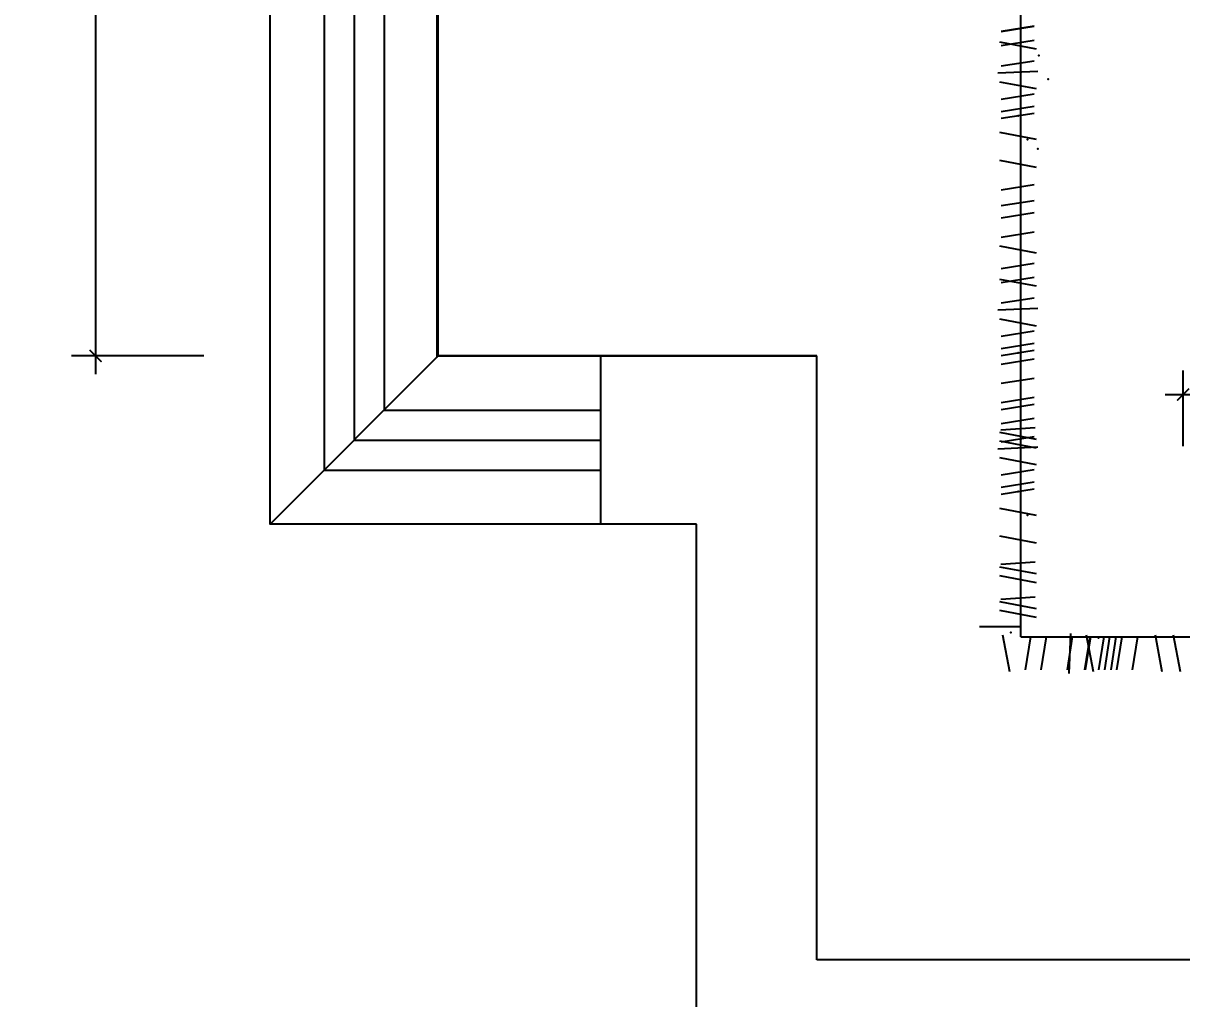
# Model space of a CAD drawing. Extents: x 13886 to 74789, y -750269 to -704302.
# Drawn here: x 50503 to 52432, y -739276 to -737652 of the extents above; entities that cross this region are included whole.
import ezdxf

# ---------------------------------------------------------------- set-up
doc = ezdxf.new("R2010")
doc.units = 0
doc.header["$LTSCALE"] = 10
doc.layers.get('0').update_dxf_attribs({"linetype": 'CONTINUOUS'})
doc.layers.get('DEFPOINTS').update_dxf_attribs({"linetype": 'CONTINUOUS'})
for name, color, linetype in [('___', 3, 'CONTINUOUS'), ('___0', 250, 'CONTINUOUS'), ('___1', 7, 'CONTINUOUS'), ('____', 45, 'CONTINUOUS')]:
    doc.layers.add(name, color=color, linetype=linetype)
doc.styles.get("Standard").update_dxf_attribs({"font": 'NSimSun.ttf'})
doc.dimstyles.get("Standard").update_dxf_attribs({"dimtxt": 0.18, "dimasz": 0.18, "dimexe": 0.18, "dimexo": 0.0625, "dimgap": 0.09, "dimtad": 0, "dimtih": 1, "dimtoh": 1, "dimdec": 4, "dimzin": 0, "dimtxsty": 'STANDARD', "dimcen": 0.09, "dimazin": 3, "dimtfac": 1, "dimtdec": 4, "dimtofl": 0, "dimtmove": 0, "dimatfit": 3, "dimtolj": 1, "dimtzin": 0})

# ---------------------------------------------------------------- blocks, each defined once
blk = doc.blocks.new('_ARCHTICK')
at = {"color": 0, "linetype": 'BYBLOCK', "const_width": 0.15}
blk.add_lwpolyline([(-0.5, -0.5), (0.5, 0.5)], dxfattribs=at)
blk = doc.blocks.new('*D1905')
at = {"layer": '___1', "color": 250, "ltscale": 60}
for p, q in [((52434.4, -738355.7), (52434.4, -738230)), ((53934.4, -738355.7), (53934.4, -738230)), ((52404.4, -738270), (53964.4, -738270))]:
    blk.add_line(p, q, dxfattribs=at)
at = {"layer": 'DEFPOINTS', "color": 0, "ltscale": 60}
for p in [(53934.4, -738270), (52434.4, -738395.7), (53934.4, -738395.7)]:
    blk.add_point(p, dxfattribs=at)
at = {"layer": '___1', "color": 250, "ltscale": 60, "xscale": 20, "yscale": 20, "zscale": 20, "rotation": 180}
blk.add_blockref('_ARCHTICK', (52434.4, -738270), dxfattribs=at)
at = {"layer": '___1', "color": 250, "ltscale": 60, "xscale": 20, "yscale": 20, "zscale": 20}
blk.add_blockref('_ARCHTICK', (53934.4, -738270), dxfattribs=at)
at = {"layer": '___1', "color": 8, "ltscale": 60, "insert": (53184.4, -738215), "char_height": 100, "attachment_point": 5}
blk.add_mtext('\\A1;1500', dxfattribs=at)
blk = doc.blocks.new('*D1979')
at = {"layer": '___1', "color": 250, "ltscale": 60}
for p, q in [((50623.8, -736755.7), (50623.8, -738235.7)), ((50803.8, -736785.7), (50583.8, -736785.7)), ((50803.8, -738205.7), (50583.8, -738205.7))]:
    blk.add_line(p, q, dxfattribs=at)
at = {"layer": 'DEFPOINTS', "color": 0, "ltscale": 60}
for p in [(51194.4, -736785.7), (50623.8, -738205.7), (51192.1, -738205.7)]:
    blk.add_point(p, dxfattribs=at)
at = {"layer": '___1', "color": 250, "ltscale": 60, "xscale": 20, "yscale": 20, "zscale": 20}
for p, rotation in [((50623.8, -736785.7), 90), ((50623.8, -738205.7), 270)]:
    blk.add_blockref('_ARCHTICK', p, dxfattribs=dict(at, rotation=rotation))
at = {"layer": '___1', "color": 252, "ltscale": 60, "insert": (50568.8, -737495.7), "char_height": 100, "attachment_point": 5, "rotation": 90}
blk.add_mtext('\\A1;1420', dxfattribs=at)

msp = doc.modelspace()

# ---------------------------------------------------------------- linework, layer by layer
at = {"ltscale": 60}
for p, q in [((51464.4, -738205.7), (51194.4, -738205.7)), ((51824.4, -738205.7), (51464.4, -738205.7)), ((51464.4, -738205.7), (51464.4, -738485.7)), ((51824.4, -739210.7), (51824.4, -738205.7)), ((51624.4, -738485.7), (51464.4, -738485.7)), ((51624.4, -739670.7), (51624.4, -738485.7)), ((55174.4, -739210.7), (51824.4, -739210.7))]:
    msp.add_line(p, q, dxfattribs=at)
at = {"layer": '___', "ltscale": 60}
for p, q in [((51004.4, -736785.7), (51004.4, -738395.7)), ((51054.4, -736785.7), (51054.4, -738345.7)), ((51104.4, -736785.7), (51104.4, -738295.7)), ((51194.4, -738205.7), (51194.4, -736785.7)), ((51194.4, -738205.7), (50914.4, -738485.7)), ((51104.4, -738295.7), (51464.4, -738295.7)), ((51054.4, -738345.7), (51464.4, -738345.7)), ((51004.4, -738395.7), (51464.4, -738395.7))]:
    msp.add_line(p, q, dxfattribs=at)
msp.add_lwpolyline([(51192.1, -738205.7), (51464.4, -738205.7), (51464.4, -738485.7), (50914.4, -738485.7), (50914.4, -736785.7), (51192.1, -736785.7), (51192.1, -738208)], dxfattribs=at)
at = {"layer": '___0'}
for p, q in [((52131.6, -737664.8), (52186.8, -737656.1)), ((52131.6, -737665.6), (52186.8, -737656.8)), ((52128.7, -737683), (52189.7, -737694.6)), ((52131.6, -737688.8), (52186.8, -737680.1)), ((52131.6, -737722.9), (52186.8, -737714.2)), ((52125.8, -737734.6), (52192.6, -737731.6)), ((52128.7, -737749.1), (52189.7, -737760.7)), ((52131.6, -737778.1), (52186.8, -737769.4)), ((52131.6, -737798.5), (52186.8, -737789.8)), ((52131.6, -737810.1), (52186.8, -737801.4)), ((52128.7, -737833.3), (52189.7, -737845)), ((52128.7, -737879.8), (52189.7, -737891.5)), ((52131.6, -737929.2), (52186.8, -737920.5)), ((52131.6, -737955.4), (52186.8, -737946.7)), ((52131.6, -737975.7), (52186.8, -737967)), ((52131.6, -738007.7), (52186.8, -737999)), ((52128.7, -738022.3), (52189.7, -738034)), ((52131.6, -738060.1), (52186.8, -738051.4)), ((52128.7, -738077.6), (52189.7, -738089.2)), ((52131.6, -738083.4), (52186.8, -738074.6)), ((52131.6, -738117.5), (52186.8, -738108.8)), ((52125.8, -738129.1), (52192.6, -738126.2)), ((52128.7, -738143.6), (52189.7, -738155.3)), ((52131.6, -738172.7), (52186.8, -738164)), ((52131.6, -738193), (52186.8, -738184.3)), ((52131.6, -738204.7), (52186.8, -738195.9)), ((52131.6, -738219.2), (52186.8, -738210.4)), ((52131.6, -738251.1), (52186.8, -738242.4)), ((52131.6, -738283.1), (52186.8, -738274.4)), ((52131.6, -738294.7), (52186.8, -738286)), ((52131.6, -738317.9), (52186.8, -738309.2)), ((52128.7, -738332.5), (52189.7, -738344.1)), ((52131.1, -738328.4), (52188.4, -738324.7)), ((52128.7, -738347), (52189.7, -738358.6)), ((52131.6, -738348.4), (52186.8, -738339.6)), ((52125.8, -738360), (52192.6, -738357.1)), ((52128.7, -738374.5), (52189.7, -738386.1)), ((52131.6, -738403.6), (52186.8, -738394.8)), ((52131.6, -738423.9), (52186.8, -738415.2)), ((52131.6, -738435.5), (52186.8, -738426.8)), ((52128.7, -738458.8), (52189.7, -738470.4)), ((52128.7, -738505.2), (52189.7, -738516.9)), ((52128.7, -738556.4), (52189.7, -738568)), ((52131.1, -738552.3), (52188.4, -738548.5)), ((52128.7, -738570.9), (52189.7, -738582.5)), ((52128.7, -738614.4), (52189.7, -738626.1)), ((52131.1, -738610.4), (52188.4, -738606.6)), ((52128.7, -738629), (52189.7, -738640.6)), ((52164.4, -738656.7), (52095.4, -738656.7)), ((52146, -738731.2), (52134.3, -738670.3)), ((52172.1, -738728.3), (52180.8, -738673.2)), ((52198.3, -738728.3), (52207, -738673.2)), ((52241.8, -738728.3), (52250.6, -738673.2)), ((52244.7, -738734.2), (52247.6, -738667.4)), ((52270.9, -738728.3), (52279.6, -738673.2)), ((52270.9, -738728.3), (52279.6, -738673.2)), ((52272, -738728.3), (52280.8, -738673.2)), ((52285.4, -738731.2), (52273.8, -738670.3)), ((52294.1, -738728.3), (52302.9, -738673.2)), ((52304, -738728.3), (52312.7, -738673.2)), ((52314.5, -738728.3), (52323.2, -738673.2)), ((52324.3, -738728.3), (52333.1, -738673.2)), ((52350.5, -738728.3), (52359.2, -738673.2)), ((52399.9, -738731.2), (52388.3, -738670.3)), ((52430.4, -738731.2), (52418.8, -738670.3))]:
    msp.add_line(p, q, dxfattribs=at)
for p in [(52194.3, -737705.3), (52210.1, -737744.8), (52159.7, -737805.9), (52175.5, -737845.3), (52192.6, -737860.7), (52159.7, -738200.4), (52159.7, -738431.3), (52175.5, -738470.8), (52147.6, -738665.8), (52293.6, -738675)]:
    msp.add_point(p, dxfattribs=at)
at = {"layer": '___1', "ltscale": 60}
msp.add_line((51464.4, -738205.7), (51824.4, -738205.7), dxfattribs=at)
at = {"layer": '____', "ltscale": 60}
msp.add_line((52164.4, -738673.2), (53924.8, -738673.2), dxfattribs=at)
msp.add_lwpolyline([(52164.4, -738673.2), (52164.4, -737515.7), (52434.4, -737515.7)], dxfattribs=at)

# ---------------------------------------------------------------- dimensions: what is measured, and where the dimension line sits
at = {"layer": '___1', "ltscale": 60}
dim = msp.add_linear_dim(base=(50623.8, -738205.7), p1=(51194.4, -736785.7), p2=(51192.1, -738205.7), angle=90, dimstyle='STANDARD', override={"dimtxt": 100, "dimasz": 20, "dimexe": 40, "dimexo": 40, "dimgap": 5, "dimtad": 1, "dimtih": 0, "dimtoh": 0, "dimdec": 0, "dimrnd": 5, "dimblk1": 'ARCHTICK', "dimblk2": 'ARCHTICK', "dimsah": 1, "dimdle": 30, "dimclrd": 250, "dimclre": 250, "dimclrt": 252, "dimtdec": 0, "dimtmove": 1, "dimldrblk": 'ARCHTICK', "dimfxl": 180, "dimfxlon": 1, "dimarcsym": 1}, dxfattribs=at)
dim.commit()
dim.dimension.update_dxf_attribs({"geometry": '*D1979', "text_midpoint": (50568.8, -737495.7)})
dim = msp.add_linear_dim(base=(53934.4, -738270), p1=(52434.4, -738395.7), p2=(53934.4, -738395.7), dimstyle='STANDARD', override={"dimtxt": 100, "dimasz": 20, "dimexe": 40, "dimexo": 40, "dimgap": 5, "dimtad": 1, "dimtih": 0, "dimtoh": 0, "dimdec": 0, "dimrnd": 5, "dimblk1": 'ARCHTICK', "dimblk2": 'ARCHTICK', "dimsah": 1, "dimdle": 30, "dimclrd": 250, "dimclre": 250, "dimclrt": 8, "dimtdec": 0, "dimtmove": 1, "dimldrblk": 'ARCHTICK', "dimfxl": 15, "dimarcsym": 1}, dxfattribs=at)
dim.commit()
dim.dimension.update_dxf_attribs({"geometry": '*D1905', "text_midpoint": (53184.4, -738215)})

doc.saveas('drawing.dxf')
